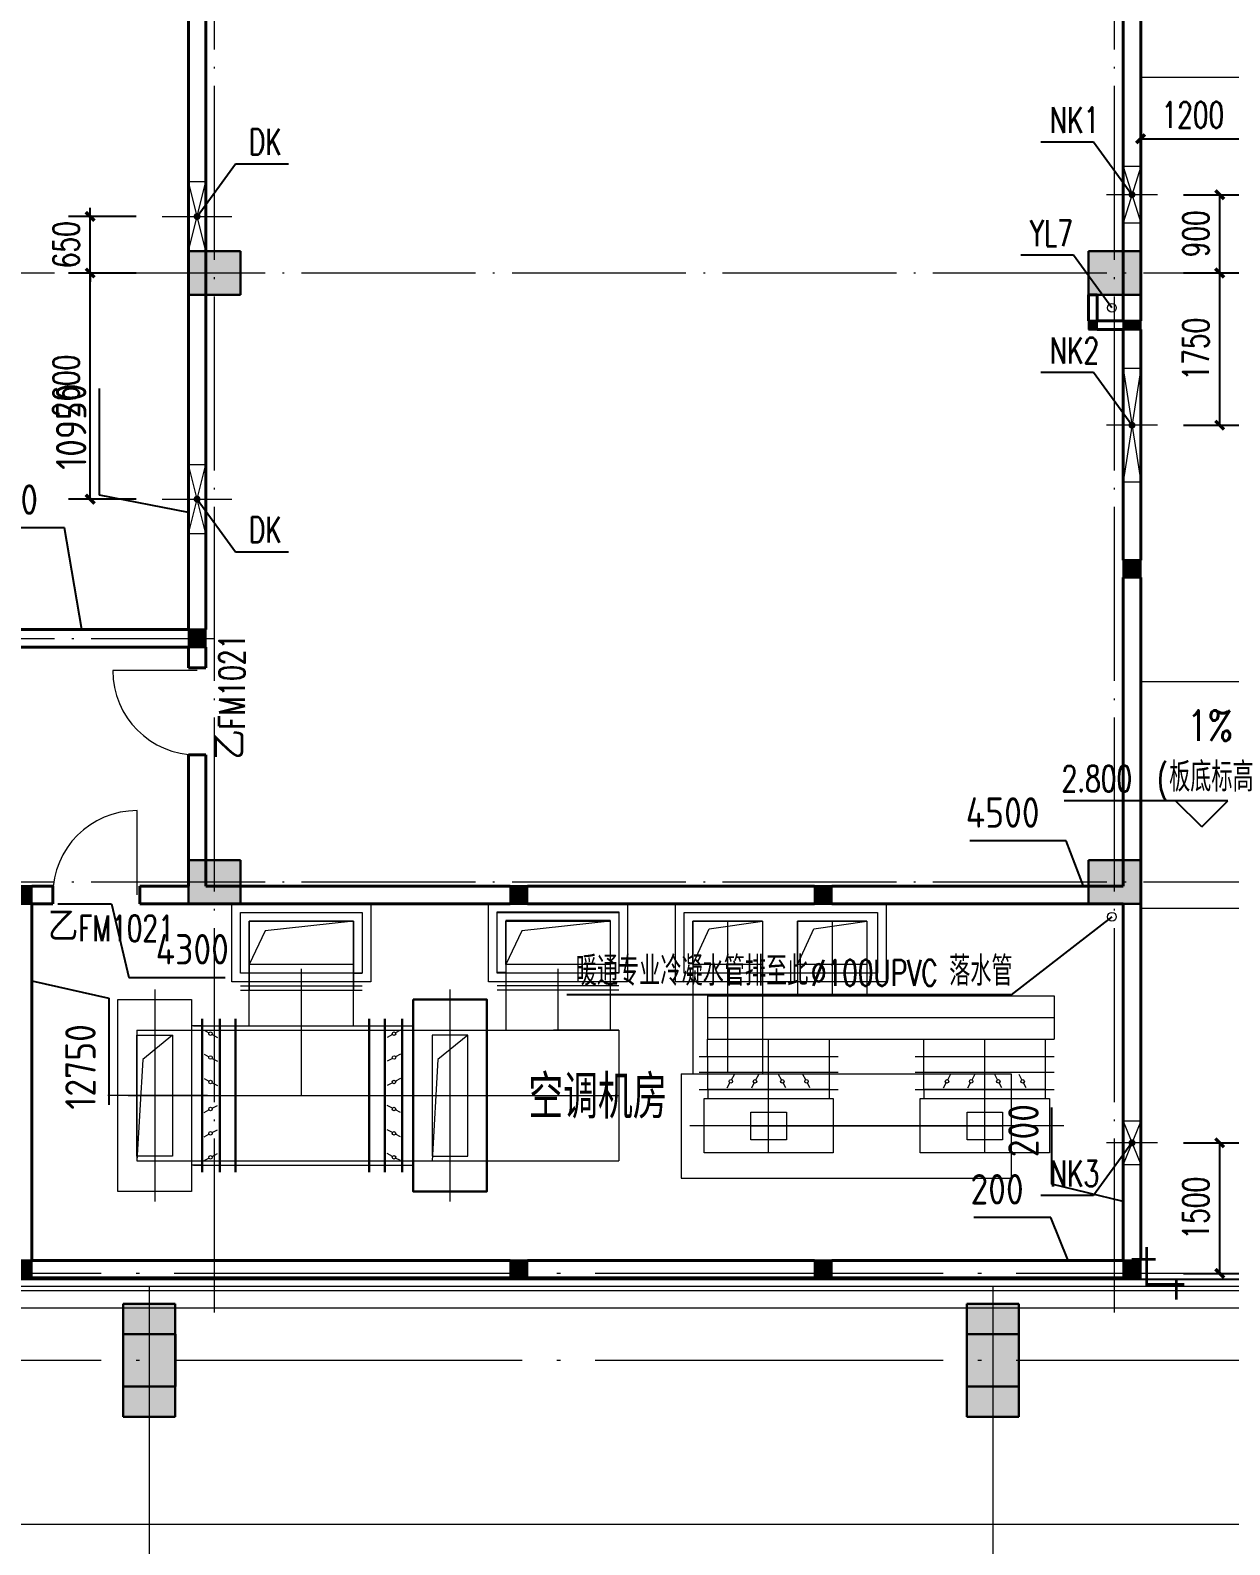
# Model space of a CAD drawing. Extents: x 238398 to 585159, y -66832 to 191741.
# Drawn here: x 456440 to 470232, y 39977 to 57386 of the extents above; entities that cross this region are included whole.
import ezdxf

# ---------------------------------------------------------------- set-up
doc = ezdxf.new("R2010")
doc.units = 0
doc.header["$LTSCALE"] = 1000
doc.header["$MEASUREMENT"] = 0
doc.linetypes.add('DOTE', pattern=[2.42, 2, -0.2, 0.02, -0.2])
for name, color, linetype in [('AXIS', 3, 'Continuous'), ('DIM_ELEV', 3, 'Continuous'), ('DIM_LEAD', 3, 'Continuous'), ('DIM_SYMB', 3, 'Continuous'), ('GZZ', 9, 'Continuous'), ('PUB_DIM', 76, 'Continuous'), ('WINDOW_TEXT', 7, 'Continuous')]:
    doc.layers.add(name, color=color, linetype=linetype)
for name, color, linetype, lineweight in [('COLUMN', 9, 'Continuous', 30), ('DOTE', 18, 'DOTE', 13), ('PUB_HATCH', 252, 'Continuous', 5), ('PUB_TEXT', 7, 'Continuous', 20), ('WALL', 4, 'Continuous', 40), ('WINDOW', 2, 'Continuous', 18), ('建筑看线', 163, 'Continuous', 18), ('暖通', 5, 'Continuous', 18), ('水', 33, 'Continuous', 18), ('电', 5, 'Continuous', 18), ('设备层', 8, 'Continuous', 5)]:
    doc.layers.add(name, color=color, linetype=linetype, lineweight=lineweight)
doc.styles.add('_TCH_DIM', font='SIMPLEX', dxfattribs={"bigfont": 'GBCBIG'})
doc.styles.add('_TCH_DIM_T3', font='SIMPLEX', dxfattribs={"width": 0.705882, "bigfont": 'GBCBIG'})
doc.styles.add('_TCH_WINDOW', font='geditxt.shx', dxfattribs={"bigfont": 'hztxt1.shx'})
doc.styles.add('HZTXT', font='geditxt.shx', dxfattribs={"width": 0.8, "bigfont": 'hztxt1.shx'})
doc.styles.get("Standard").update_dxf_attribs({"font": 'gbenor.shx', "bigfont": 'gbcbig.shx'})
doc.dimstyles.new('_TCH_ARCH&&100', dxfattribs={"dimtxt": 297.5, "dimasz": 100, "dimexe": 250, "dimexo": 300, "dimgap": 126.25, "dimtad": 1, "dimdec": 0, "dimzin": 0, "dimdsep": 46, "dimtxsty": '_TCH_DIM_T3', "dimblk": 'ARCHTICK', "dimcen": 0.09, "dimazin": 2, "dimtfac": 1, "dimtdec": 0, "dimtix": 1, "dimtmove": 2, "dimatfit": 3, "dimfxl": 1, "dimtolj": 1, "dimtzin": 0, "dimarcsym": 0})
doc.dimstyles.get("Standard").update_dxf_attribs({"dimscale": 100, "dimtxt": 3.5, "dimasz": 1, "dimexe": 2.5, "dimexo": 3, "dimgap": 1.5, "dimtad": 1, "dimdec": 0, "dimzin": 0, "dimdsep": 46, "dimtxsty": 'Standard', "dimblk": 'ARCHTICK', "dimcen": 0.09, "dimadec": 0, "dimazin": 0, "dimtfac": 1, "dimtdec": 0, "dimtix": 1, "dimtmove": 2, "dimatfit": 3, "dimfxl": 1, "dimtolj": 1, "dimtzin": 0, "dimarcsym": 0})

# ---------------------------------------------------------------- blocks, each defined once
blk = doc.blocks.new('coo')
at = {"layer": 'PUB_HATCH'}
blk.add_hatch(color=256, dxfattribs=at).paths.add_polyline_path([(305400, 14547), (306000, 14547), (306000, 13947), (305400, 13947)])
at = {"layer": 'COLUMN'}
blk.add_lwpolyline([(305400, 14547), (306000, 14547), (306000, 13947), (305400, 13947)], close=True, dxfattribs=at)
blk = doc.blocks.new('zw2')
at = {"layer": 'PUB_HATCH'}
for points in [[(458858, 54346.1), (458858, 54846.1), (458258, 54846.1), (458258, 54346.1)], [(469208, 54346.1), (469208, 54846.1), (468608, 54846.1), (468608, 54346.1)], [(458858, 47346.1), (458858, 47846.1), (458258, 47846.1), (458258, 47346.1)], [(469208, 47346.1), (469208, 47846.1), (468608, 47846.1), (468608, 47346.1)], [(457508, 42746.1), (457508, 41446.1), (458108, 41446.1), (458108, 42746.1)], [(467208, 42746.1), (467208, 41446.1), (467808, 41446.1), (467808, 42746.1)]]:
    blk.add_hatch(color=256, dxfattribs=at).paths.add_polyline_path(points)
at = {"layer": 'COLUMN'}
for p, q in [((458858, 54846.1), (458258, 54846.1)), ((458258, 54846.1), (458258, 54346.1)), ((458858, 54346.1), (458858, 54846.1)), ((469208, 54846.1), (468608, 54846.1)), ((468608, 54846.1), (468608, 54346.1)), ((469208, 54346.1), (469208, 54846.1)), ((458258, 54346.1), (458858, 54346.1)), ((468608, 54346.1), (469208, 54346.1)), ((458858, 47846.1), (458258, 47846.1)), ((458258, 47846.1), (458258, 47346.1)), ((458858, 47346.1), (458858, 47846.1)), ((469208, 47846.1), (468608, 47846.1)), ((468608, 47846.1), (468608, 47346.1)), ((469208, 47346.1), (469208, 47846.1)), ((458258, 47346.1), (458858, 47346.1)), ((468608, 47346.1), (469208, 47346.1)), ((457508, 42746.1), (457508, 41446.1)), ((458108, 42746.1), (457508, 42746.1)), ((458108, 41446.1), (458108, 42746.1)), ((467208, 42746.1), (467208, 41446.1)), ((467808, 42746.1), (467208, 42746.1)), ((467808, 41446.1), (467808, 42746.1)), ((457508, 41446.1), (458108, 41446.1)), ((467208, 41446.1), (467808, 41446.1))]:
    blk.add_line(p, q, dxfattribs=at)
at = {"layer": 'DOTE'}
blk.add_line((442619.6, 54596.1), (471525.6, 54596.1), dxfattribs=at)
for points in [[(458558, 42646.1), (458558, 93744.2)], [(468908, 42646.1), (468908, 93144.2)]]:
    blk.add_lwpolyline(points, dxfattribs=at)
blk = doc.blocks.new('432ADFGASFDAS')
at = {"layer": '设备层'}
for p, q in [((493841, -21567), (493841, -20867)), ((493841, -20867), (495241, -20867)), ((494541, -20867), (494741, -20867)), ((495241, -20867), (495241, -21567)), ((496791, -21560), (496791, -20860)), ((496791, -20860), (498191, -20860)), ((498191, -20860), (498191, -21560)), ((493941, -22172), (493941, -20967)), ((493941, -20967), (493941, -21767)), ((495141, -20967), (493941, -20967)), ((495141, -20967), (494125, -21081)), ((495141, -22172), (495141, -20967)), ((495141, -20967), (495141, -21767)), ((496891, -20960), (496891, -21760)), ((498091, -20960), (496891, -20960)), ((498091, -20967), (497075, -21081)), ((498091, -20960), (498091, -21760)), ((499042, -20967), (499042, -22722)), ((499842, -20967), (499042, -20967)), ((499042, -21467), (499229, -21058)), ((499229, -21058), (499842, -20967)), ((499442, -20967), (499442, -22705)), ((499842, -20967), (499842, -22722)), ((500245, -20967), (500245, -21825)), ((501045, -20967), (500245, -20967)), ((500245, -21467), (500432, -21058)), ((500432, -21058), (501045, -20967)), ((500645, -20967), (500645, -21825)), ((501045, -20967), (501045, -21825)), ((494125, -21081), (493941, -21467)), ((497075, -21081), (496891, -21467)), ((493941, -21567), (493841, -21567)), ((493941, -22172), (493941, -21517)), ((494541, -22972), (494541, -21517)), ((495141, -22172), (495141, -21517)), ((495141, -21567), (495241, -21567)), ((496891, -21560), (496791, -21560)), ((496891, -21517), (496891, -22222)), ((497491, -21517), (497491, -22222)), ((498091, -21517), (498091, -22222)), ((498091, -21560), (498191, -21560)), ((492855, -21752), (492855, -24192)), ((495241, -21717), (493841, -21717)), ((496249, -21752), (496249, -24192)), ((498191, -21710), (496791, -21710)), ((498191, -21760), (496791, -21760)), ((495241, -21767), (493841, -21767)), ((499211, -21825), (499211, -22325)), ((499214, -21825), (503199, -21825)), ((501442, -21825), (500642, -21825)), ((501157, -21825), (502157, -21825)), ((503199, -21825), (503199, -22325)), ((499214, -22075), (503199, -22075)), ((492649, -22222), (498191, -22222)), ((492649, -22222), (492649, -23722)), ((493060, -22277), (492718, -22560)), ((493402, -22172), (493277, -22172)), ((493302, -22172), (495702, -22172)), ((493422, -22223), (493479, -22253)), ((493515, -22272), (493577, -22304)), ((495589, -22272), (495527, -22304)), ((495682, -22223), (495625, -22253)), ((495702, -22172), (495827, -22172)), ((496455, -22277), (496112, -22560)), ((498191, -22222), (497441, -22222)), ((498191, -22222), (498191, -23722)), ((499211, -22525), (499211, -22325)), ((499214, -22325), (503199, -22325)), ((499914, -23630), (499914, -22325)), ((499914, -23630), (499914, -22454)), ((500614, -22525), (500614, -22325)), ((501699, -22525), (501699, -22325)), ((502399, -23630), (502399, -22325)), ((503099, -22525), (503099, -22325)), ((492718, -22560), (492649, -23722)), ((493422, -22497), (493479, -22527)), ((493515, -22546), (493577, -22578)), ((495589, -22546), (495527, -22578)), ((495682, -22497), (495625, -22527)), ((496112, -22560), (496044, -23722)), ((499114, -22525), (500714, -22525)), ((499214, -22905), (499214, -22525)), ((500614, -22905), (500614, -22525)), ((501599, -22525), (503199, -22525)), ((501699, -22905), (501699, -22525)), ((503099, -22905), (503099, -22525)), ((493422, -22776), (493479, -22807)), ((495682, -22776), (495625, -22807)), ((498910, -22722), (502704, -22722)), ((498910, -22722), (498910, -23922)), ((499114, -22705), (500714, -22705)), ((499488, -22792), (499521, -22730)), ((499768, -22792), (499800, -22730)), ((500061, -22792), (500029, -22730)), ((500341, -22792), (500308, -22730)), ((501599, -22705), (503199, -22705)), ((501973, -22792), (502006, -22730)), ((502253, -22792), (502285, -22730)), ((502546, -22792), (502514, -22730)), ((502704, -22722), (502704, -23922)), ((502826, -22792), (502793, -22730)), ((493461, -22972), (492316, -22972)), ((492549, -22972), (498191, -22972)), ((493302, -22972), (495802, -22972)), ((493515, -22825), (493577, -22858)), ((495589, -22825), (495527, -22858)), ((495643, -22972), (496789, -22972)), ((499114, -22905), (500714, -22905)), ((499164, -22905), (500664, -22905)), ((499439, -22885), (499469, -22827)), ((499719, -22885), (499749, -22827)), ((500110, -22885), (500080, -22827)), ((500389, -22885), (500359, -22827)), ((501599, -22905), (503199, -22905)), ((501649, -22905), (503149, -22905)), ((501924, -22885), (501954, -22827)), ((502204, -22885), (502234, -22827)), ((502595, -22885), (502565, -22827)), ((502874, -22885), (502844, -22827)), ((493422, -23168), (493479, -23138)), ((493515, -23119), (493577, -23086)), ((495589, -23119), (495527, -23086)), ((495682, -23168), (495625, -23138)), ((499008, -23317), (503309, -23317)), ((499710, -23322), (502604, -23322)), ((493422, -23447), (493479, -23417)), ((493515, -23398), (493577, -23366)), ((495589, -23398), (495527, -23366)), ((495682, -23447), (495625, -23417)), ((493515, -23672), (493577, -23640)), ((495589, -23672), (495527, -23640)), ((492649, -23722), (498191, -23722)), ((493402, -23772), (493277, -23772)), ((493302, -23772), (495702, -23772)), ((493422, -23721), (493479, -23691)), ((495682, -23721), (495625, -23691)), ((495702, -23772), (495827, -23772)), ((498910, -23922), (502704, -23922))]:
    blk.add_line(p, q, dxfattribs=at)
at = {"layer": '设备层', "lineweight": 30}
for p, q in [((493402, -23852), (493402, -22092)), ((493602, -22092), (493602, -23852)), ((493782, -22092), (493782, -23852)), ((495322, -22092), (495322, -23852)), ((495502, -22092), (495502, -23852)), ((495702, -23852), (495702, -22092))]:
    blk.add_line(p, q, dxfattribs=at)
at = {"layer": '设备层'}
for points in [[(493741, -20767), (495341, -20767), (495341, -21667), (493741, -21667)], [(493841, -20867), (495241, -20867), (495241, -21567), (493841, -21567)], [(496691, -20767), (498291, -20767), (498291, -21667), (496691, -21667)], [(496791, -20867), (498191, -20867), (498191, -21567), (496791, -21567)], [(498842, -20767), (501264, -20767), (501267, -21667), (498842, -21667)], [(498942, -20867), (501166, -20867), (501166, -21567), (498942, -21567)], [(493941, -20967), (495141, -20967), (495141, -21467), (493941, -21467)], [(496891, -20967), (498091, -20967), (498091, -21467), (496891, -21467)], [(499042, -20967), (499842, -20967), (499842, -21467), (499042, -21467)], [(500245, -20967), (501045, -20967), (501045, -21467), (500245, -21467)], [(493277, -21867), (493277, -24077), (492432, -24077), (492432, -21867)], [(493060, -22277), (493060, -23668), (492649, -23668), (492649, -22277)], [(496044, -22277), (496044, -23668), (496455, -23668), (496455, -22277)], [(499214, -22905), (499214, -23005), (500614, -23005), (500614, -22905)], [(501699, -22905), (501699, -23005), (503099, -23005), (503099, -22905)], [(500119, -23481), (499710, -23481), (499710, -23164), (500119, -23164)], [(502604, -23481), (502195, -23481), (502195, -23164), (502604, -23164)]]:
    blk.add_lwpolyline(points, close=True, dxfattribs=at)
at = {"layer": '设备层', "lineweight": 30}
blk.add_lwpolyline([(495827, -21867), (495827, -24077), (496672, -24077), (496672, -21867)], close=True, dxfattribs=at)
at = {"layer": '设备层'}
for points in [[(500657, -23630), (499172, -23630), (499172, -23005), (500657, -23005), (500657, -23630)], [(503142, -23630), (501657, -23630), (501657, -23005), (503142, -23005), (503142, -23630)]]:
    blk.add_lwpolyline(points, dxfattribs=at)
for centre in [(493497, -22262), (495607, -22262), (493497, -22536), (495607, -22536), (493497, -22816), (495607, -22816), (499479, -22810), (499758, -22810), (500071, -22810), (500350, -22810), (501964, -22810), (502243, -22810), (502556, -22810), (502835, -22810), (493497, -23128), (495607, -23128), (493497, -23408), (495607, -23408), (493497, -23682), (495607, -23682)]:
    blk.add_circle(centre, 20.2, dxfattribs=at)
blk = doc.blocks.new('_ArchTick')
at = {"color": 0, "linetype": 'ByBlock', "const_width": 0.4}
blk.add_lwpolyline([(-0.5, -0.5), (0.5, 0.5)], dxfattribs=at)
blk = doc.blocks.new('*D616')
at = {"layer": 'Defpoints', "color": 0, "transparency": 16777216}
for p in [(468981, 54595), (469697, 54595), (468981, 52845)]:
    blk.add_point(p, dxfattribs=at)
at = {"layer": 'PUB_DIM', "color": 0, "lineweight": -2, "transparency": 16777216}
for p, q in [((469281, 54595), (469947, 54595)), ((469697, 52845), (469697, 54595)), ((469281, 52845), (469947, 52845))]:
    blk.add_line(p, q, dxfattribs=at)
at = {"layer": 'PUB_DIM', "color": 0, "lineweight": -2, "transparency": 16777216, "xscale": 100, "yscale": 100, "zscale": 100}
for p, rotation in [((469697, 54595), 90), ((469697, 52845), 270)]:
    blk.add_blockref('_ArchTick', p, dxfattribs=dict(at, rotation=rotation))
at = {"layer": 'PUB_DIM', "color": 0, "transparency": 16777216, "insert": (469422, 53720), "char_height": 297.5, "attachment_point": 5, "rotation": 90, "style": '_TCH_DIM_T3'}
blk.add_mtext('\\A1;1750', dxfattribs=at)
blk = doc.blocks.new('*D617')
at = {"layer": 'Defpoints', "color": 0, "transparency": 16777216}
for p in [(468981, 55495), (469697, 55495), (468981, 54595)]:
    blk.add_point(p, dxfattribs=at)
at = {"layer": 'PUB_DIM', "color": 0, "lineweight": -2, "transparency": 16777216}
for p, q in [((469281, 55495), (469947, 55495)), ((469697, 54595), (469697, 55495)), ((469281, 54595), (469947, 54595))]:
    blk.add_line(p, q, dxfattribs=at)
at = {"layer": 'PUB_DIM', "color": 0, "lineweight": -2, "transparency": 16777216, "xscale": 100, "yscale": 100, "zscale": 100}
for p, rotation in [((469697, 55495), 90), ((469697, 54595), 270)]:
    blk.add_blockref('_ArchTick', p, dxfattribs=dict(at, rotation=rotation))
at = {"layer": 'PUB_DIM', "color": 0, "transparency": 16777216, "insert": (469422, 55045), "char_height": 297.5, "attachment_point": 5, "rotation": 90, "style": '_TCH_DIM_T3'}
blk.add_mtext('\\A1;900', dxfattribs=at)
blk = doc.blocks.new('*D621')
at = {"layer": 'Defpoints', "color": 0, "transparency": 16777216}
for p in [(468981, 44595), (469697, 44595), (468981, 43095)]:
    blk.add_point(p, dxfattribs=at)
at = {"layer": 'PUB_DIM', "color": 0, "lineweight": -2, "transparency": 16777216}
for p, q in [((469281, 44595), (469947, 44595)), ((469697, 43095), (469697, 44595)), ((469281, 43095), (469947, 43095))]:
    blk.add_line(p, q, dxfattribs=at)
at = {"layer": 'PUB_DIM', "color": 0, "lineweight": -2, "transparency": 16777216, "xscale": 100, "yscale": 100, "zscale": 100}
for p, rotation in [((469697, 44595), 90), ((469697, 43095), 270)]:
    blk.add_blockref('_ArchTick', p, dxfattribs=dict(at, rotation=rotation))
at = {"layer": 'PUB_DIM', "color": 0, "transparency": 16777216, "insert": (469422, 43845), "char_height": 297.5, "attachment_point": 5, "rotation": 90, "style": '_TCH_DIM_T3'}
blk.add_mtext('\\A1;1500', dxfattribs=at)
blk = doc.blocks.new('*D659')
at = {"layer": 'Defpoints', "color": 0, "transparency": 16777216}
for p in [(460571, 61294), (461400, 61294), (461400, 60644)]:
    blk.add_point(p, dxfattribs=at)
at = {"layer": 'PUB_DIM', "color": 0, "lineweight": -2, "transparency": 16777216}
for p, q in [((461100, 61294), (460321, 61294)), ((460571, 61294), (460571, 61394)), ((460571, 60644), (460571, 61294)), ((461100, 60644), (460321, 60644)), ((460571, 60644), (460571, 60544))]:
    blk.add_line(p, q, dxfattribs=at)
at = {"layer": 'PUB_DIM', "color": 0, "lineweight": -2, "transparency": 16777216, "xscale": 100, "yscale": 100, "zscale": 100}
for p, rotation in [((460571, 61294), 270), ((460571, 60644), 90)]:
    blk.add_blockref('_ArchTick', p, dxfattribs=dict(at, rotation=rotation))
at = {"layer": 'PUB_DIM', "color": 0, "transparency": 16777216, "insert": (460296, 60969), "char_height": 297.5, "attachment_point": 5, "rotation": 90, "style": '_TCH_DIM_T3'}
blk.add_mtext('\\A1;650', dxfattribs=at)
blk = doc.blocks.new('*D660')
at = {"layer": 'Defpoints', "color": 0, "transparency": 16777216}
for p in [(460571, 63894), (461400, 63894), (461400, 61294)]:
    blk.add_point(p, dxfattribs=at)
at = {"layer": 'PUB_DIM', "color": 0, "lineweight": -2, "transparency": 16777216}
for p, q in [((461100, 63894), (460321, 63894)), ((460571, 61294), (460571, 63894)), ((461100, 61294), (460321, 61294))]:
    blk.add_line(p, q, dxfattribs=at)
at = {"layer": 'PUB_DIM', "color": 0, "lineweight": -2, "transparency": 16777216, "xscale": 100, "yscale": 100, "zscale": 100}
for p, rotation in [((460571, 63894), 90), ((460571, 61294), 270)]:
    blk.add_blockref('_ArchTick', p, dxfattribs=dict(at, rotation=rotation))
at = {"layer": 'PUB_DIM', "color": 0, "transparency": 16777216, "insert": (460296, 62594), "char_height": 297.5, "attachment_point": 5, "rotation": 90, "style": '_TCH_DIM_T3'}
blk.add_mtext('\\A1;2600', dxfattribs=at)
blk = doc.blocks.new('*D661')
at = {"layer": 'Defpoints', "color": 0, "transparency": 16777216}
for p in [(460571, 54944), (461400, 54944), (461400, 54294)]:
    blk.add_point(p, dxfattribs=at)
at = {"layer": 'PUB_DIM', "color": 0, "lineweight": -2, "transparency": 16777216}
for p, q in [((460571, 54944), (460571, 55044)), ((461100, 54944), (460321, 54944)), ((460571, 54294), (460571, 54944)), ((461100, 54294), (460321, 54294)), ((460571, 54294), (460571, 54194))]:
    blk.add_line(p, q, dxfattribs=at)
at = {"layer": 'PUB_DIM', "color": 0, "lineweight": -2, "transparency": 16777216, "xscale": 100, "yscale": 100, "zscale": 100}
for p, rotation in [((460571, 54944), 270), ((460571, 54294), 90)]:
    blk.add_blockref('_ArchTick', p, dxfattribs=dict(at, rotation=rotation))
at = {"layer": 'PUB_DIM', "color": 0, "transparency": 16777216, "insert": (460296, 54619), "char_height": 297.5, "attachment_point": 5, "rotation": 90, "style": '_TCH_DIM_T3'}
blk.add_mtext('\\A1;650', dxfattribs=at)
blk = doc.blocks.new('*D662')
at = {"layer": 'Defpoints', "color": 0, "transparency": 16777216}
for p in [(460571, 54294), (461400, 54294), (461400, 51694)]:
    blk.add_point(p, dxfattribs=at)
at = {"layer": 'PUB_DIM', "color": 0, "lineweight": -2, "transparency": 16777216}
for p, q in [((461100, 54294), (460321, 54294)), ((460571, 51694), (460571, 54294)), ((461100, 51694), (460321, 51694))]:
    blk.add_line(p, q, dxfattribs=at)
at = {"layer": 'PUB_DIM', "color": 0, "lineweight": -2, "transparency": 16777216, "xscale": 100, "yscale": 100, "zscale": 100}
for p, rotation in [((460571, 54294), 90), ((460571, 51694), 270)]:
    blk.add_blockref('_ArchTick', p, dxfattribs=dict(at, rotation=rotation))
at = {"layer": 'PUB_DIM', "color": 0, "transparency": 16777216, "insert": (460296, 52994), "char_height": 297.5, "attachment_point": 5, "rotation": 90, "style": '_TCH_DIM_T3'}
blk.add_mtext('\\A1;2600', dxfattribs=at)
blk = doc.blocks.new('*D496')
at = {"layer": 'Defpoints', "color": 0, "transparency": 16777216}
for p in [(469208, 57154), (470408, 57154), (470408, 56139)]:
    blk.add_point(p, dxfattribs=at)
at = {"layer": 'PUB_DIM', "color": 0, "lineweight": -2, "transparency": 16777216}
for p, q in [((469208, 56854), (469208, 55889)), ((470408, 56854), (470408, 55889)), ((469208, 56139), (470408, 56139))]:
    blk.add_line(p, q, dxfattribs=at)
at = {"layer": 'PUB_DIM', "color": 0, "lineweight": -2, "transparency": 16777216, "xscale": 100, "yscale": 100, "zscale": 100, "rotation": 180}
blk.add_blockref('_ArchTick', (469208, 56139), dxfattribs=at)
at = {"layer": 'PUB_DIM', "color": 0, "lineweight": -2, "transparency": 16777216, "xscale": 100, "yscale": 100, "zscale": 100}
blk.add_blockref('_ArchTick', (470408, 56139), dxfattribs=at)
at = {"layer": 'PUB_DIM', "color": 0, "transparency": 16777216, "insert": (469808, 56414), "char_height": 297.5, "attachment_point": 5, "style": '_TCH_DIM_T3'}
blk.add_mtext('\\A1;1200', dxfattribs=at)
blk = doc.blocks.new('$DorLib2D$00000003')
blk.add_line((0.47, 0), (0.47, 0.97))
at = {"lineweight": 13}
blk.add_arc((0.47, 0), 0.97, 90, 180, dxfattribs=at)
blk = doc.blocks.new('_FZH')
blk.add_lwpolyline([(-0.5, -0.5), (0.5, -0.5), (0.5, 0.5), (-0.5, 0.5)], close=True)
at = {"layer": 'PUB_HATCH'}
blk.add_solid([(-0.5, -0.5), (0.5, -0.5), (-0.5, 0.5), (0.5, 0.5)], dxfattribs=at)
blk = doc.blocks.new('*D677')
at = {"color": 0, "lineweight": -2, "transparency": 16777216}
for p, q in [((445508, 91046), (445508, 89327)), ((445508, 89327), (446872, 89127)), ((446872, 89127), (446872, 87836))]:
    blk.add_line(p, q, dxfattribs=at)
at = {"layer": 'Defpoints', "color": 0, "transparency": 16777216}
for p in [(445508, 91346), (446872, 88927), (469208, 43046)]:
    blk.add_point(p, dxfattribs=at)
at = {"color": 0, "transparency": 16777216, "insert": (446547, 88307), "char_height": 350, "attachment_point": 5, "rotation": 90}
blk.add_mtext('\\A1;23700', dxfattribs=at)
blk = doc.blocks.new('*D678')
at = {"color": 0, "lineweight": -2, "transparency": 16777216}
for p, q in [((445808, 91346), (446794, 91346)), ((446794, 91346), (446994, 89804)), ((446994, 89804), (448307, 89804))]:
    blk.add_line(p, q, dxfattribs=at)
at = {"layer": 'Defpoints', "color": 0, "transparency": 16777216}
for p in [(445508, 91346), (447194, 89804), (469208, 43046)]:
    blk.add_point(p, dxfattribs=at)
at = {"color": 0, "transparency": 16777216, "insert": (447826, 90129), "char_height": 350, "attachment_point": 5}
blk.add_mtext('\\A1;48300', dxfattribs=at)
blk = doc.blocks.new('*D679')
at = {"color": 0, "lineweight": -2, "transparency": 16777216}
for p, q in [((455656, 44036), (455656, 45262)), ((456258, 43836), (455656, 44036)), ((456258, 43546), (456258, 43836))]:
    blk.add_line(p, q, dxfattribs=at)
at = {"layer": 'Defpoints', "color": 0, "transparency": 16777216}
for p in [(455656, 44236), (456258, 43246), (469208, 43046)]:
    blk.add_point(p, dxfattribs=at)
at = {"color": 0, "transparency": 16777216, "insert": (455331, 44824), "char_height": 350, "attachment_point": 5, "rotation": 90}
blk.add_mtext('\\A1;12950', dxfattribs=at)
blk = doc.blocks.new('*D680')
at = {"color": 0, "lineweight": -2, "transparency": 16777216}
for p, q in [((445708, 47046), (445708, 46536)), ((445708, 46536), (446453, 46336)), ((446453, 46336), (446453, 45045))]:
    blk.add_line(p, q, dxfattribs=at)
at = {"layer": 'Defpoints', "color": 0, "transparency": 16777216}
for p in [(445708, 47346), (446453, 46136), (469208, 43046)]:
    blk.add_point(p, dxfattribs=at)
at = {"color": 0, "transparency": 16777216, "insert": (446128, 45515), "char_height": 350, "attachment_point": 5, "rotation": 90}
blk.add_mtext('\\A1;23500', dxfattribs=at)
blk = doc.blocks.new('*D681')
at = {"color": 0, "lineweight": -2, "transparency": 16777216}
for p, q in [((446008, 47346), (446179, 47346)), ((446179, 47346), (446379, 46628)), ((446379, 46628), (447487, 46628))]:
    blk.add_line(p, q, dxfattribs=at)
at = {"layer": 'Defpoints', "color": 0, "transparency": 16777216}
for p in [(445708, 47346), (446579, 46628), (469208, 43046)]:
    blk.add_point(p, dxfattribs=at)
at = {"color": 0, "transparency": 16777216, "insert": (447108, 46953), "char_height": 350, "attachment_point": 5}
blk.add_mtext('\\A1;4300', dxfattribs=at)
blk = doc.blocks.new('*D682')
at = {"color": 0, "lineweight": -2, "transparency": 16777216}
for p, q in [((468174, 43738), (467291, 43738)), ((468374, 43246), (468174, 43738)), ((468708, 43246), (468374, 43246))]:
    blk.add_line(p, q, dxfattribs=at)
at = {"layer": 'Defpoints', "color": 0, "transparency": 16777216}
for p in [(467974, 43738), (469008, 43246), (469208, 43046)]:
    blk.add_point(p, dxfattribs=at)
at = {"color": 0, "transparency": 16777216, "insert": (467557, 44063), "char_height": 350, "attachment_point": 5}
blk.add_mtext('\\A1;200', dxfattribs=at)
blk = doc.blocks.new('*D683')
at = {"color": 0, "lineweight": -2, "transparency": 16777216}
for p, q in [((468185, 44121), (468185, 45003)), ((469008, 43921), (468185, 44121)), ((469008, 43546), (469008, 43921))]:
    blk.add_line(p, q, dxfattribs=at)
at = {"layer": 'Defpoints', "color": 0, "transparency": 16777216}
for p in [(468185, 44321), (469008, 43246), (469208, 43046)]:
    blk.add_point(p, dxfattribs=at)
at = {"color": 0, "transparency": 16777216, "insert": (467860, 44737), "char_height": 350, "attachment_point": 5, "rotation": 90}
blk.add_mtext('\\A1;200', dxfattribs=at)
blk = doc.blocks.new('*D684')
at = {"color": 0, "lineweight": -2, "transparency": 16777216}
for p, q in [((456458, 47046), (456458, 46458)), ((456458, 46458), (457342, 46258)), ((457342, 46258), (457342, 45032))]:
    blk.add_line(p, q, dxfattribs=at)
at = {"layer": 'Defpoints', "color": 0, "transparency": 16777216}
for p in [(456458, 47346), (457342, 46058), (469208, 43046)]:
    blk.add_point(p, dxfattribs=at)
at = {"color": 0, "transparency": 16777216, "insert": (457017, 45470), "char_height": 350, "attachment_point": 5, "rotation": 90}
blk.add_mtext('\\A1;12750', dxfattribs=at)
blk = doc.blocks.new('*D685')
at = {"color": 0, "lineweight": -2, "transparency": 16777216}
for p, q in [((456758, 47346), (457373, 47346)), ((457373, 47346), (457573, 46497)), ((457573, 46497), (458682, 46497))]:
    blk.add_line(p, q, dxfattribs=at)
at = {"layer": 'Defpoints', "color": 0, "transparency": 16777216}
for p in [(456458, 47346), (457773, 46497), (469208, 43046)]:
    blk.add_point(p, dxfattribs=at)
at = {"color": 0, "transparency": 16777216, "insert": (458303, 46822), "char_height": 350, "attachment_point": 5}
blk.add_mtext('\\A1;4300', dxfattribs=at)
blk = doc.blocks.new('*D686')
at = {"color": 0, "lineweight": -2, "transparency": 16777216}
for p, q in [((468351, 48069), (467242, 48069)), ((468551, 47546), (468351, 48069)), ((468708, 47546), (468551, 47546))]:
    blk.add_line(p, q, dxfattribs=at)
at = {"layer": 'Defpoints', "color": 0, "transparency": 16777216}
for p in [(468151, 48069), (469008, 47546), (469208, 43046)]:
    blk.add_point(p, dxfattribs=at)
at = {"color": 0, "transparency": 16777216, "insert": (467621, 48394), "char_height": 350, "attachment_point": 5}
blk.add_mtext('\\A1;4500', dxfattribs=at)
blk = doc.blocks.new('*D687')
at = {"color": 0, "lineweight": -2, "transparency": 16777216}
for p, q in [((458458, 66346), (458458, 64321)), ((458458, 64321), (460347, 64121)), ((460347, 64121), (460347, 62895))]:
    blk.add_line(p, q, dxfattribs=at)
at = {"layer": 'Defpoints', "color": 0, "transparency": 16777216}
for p in [(458458, 66646), (460347, 63921), (469208, 43046)]:
    blk.add_point(p, dxfattribs=at)
at = {"color": 0, "transparency": 16777216, "insert": (460022, 63333), "char_height": 350, "attachment_point": 5, "rotation": 90}
blk.add_mtext('\\A1;10750', dxfattribs=at)
blk = doc.blocks.new('*D688')
at = {"color": 0, "lineweight": -2, "transparency": 16777216}
for p, q in [((458758, 66646), (459825, 66646)), ((459825, 66646), (460025, 65158)), ((460025, 65158), (461316, 65158))]:
    blk.add_line(p, q, dxfattribs=at)
at = {"layer": 'Defpoints', "color": 0, "transparency": 16777216}
for p in [(458458, 66646), (460225, 65158), (469208, 43046)]:
    blk.add_point(p, dxfattribs=at)
at = {"color": 0, "transparency": 16777216, "insert": (460845, 65483), "char_height": 350, "attachment_point": 5}
blk.add_mtext('\\A1;23600', dxfattribs=at)
blk = doc.blocks.new('*D689')
at = {"color": 0, "lineweight": -2, "transparency": 16777216}
for p, q in [((456832, 51666), (455723, 51666)), ((457032, 50496), (456832, 51666)), ((457958, 50496), (457032, 50496))]:
    blk.add_line(p, q, dxfattribs=at)
at = {"layer": 'Defpoints', "color": 0, "transparency": 16777216}
for p in [(456632, 51666), (458258, 50496), (469208, 43046)]:
    blk.add_point(p, dxfattribs=at)
at = {"color": 0, "transparency": 16777216, "insert": (456103, 51991), "char_height": 350, "attachment_point": 5}
blk.add_mtext('\\A1;7450', dxfattribs=at)
blk = doc.blocks.new('*D690')
at = {"color": 0, "lineweight": -2, "transparency": 16777216}
for p, q in [((457235, 52042), (457235, 53268)), ((458258, 51842), (457235, 52042)), ((458258, 50796), (458258, 51842))]:
    blk.add_line(p, q, dxfattribs=at)
at = {"layer": 'Defpoints', "color": 0, "transparency": 16777216}
for p in [(457235, 52242), (458258, 50496), (469208, 43046)]:
    blk.add_point(p, dxfattribs=at)
at = {"color": 0, "transparency": 16777216, "insert": (456910, 52830), "char_height": 350, "attachment_point": 5, "rotation": 90}
blk.add_mtext('\\A1;10950', dxfattribs=at)
blk = doc.blocks.new('*D691')
at = {"color": 0, "lineweight": -2, "transparency": 16777216}
for p, q in [((445708, 64996), (445708, 63826)), ((445708, 63826), (447041, 63626)), ((447041, 63626), (447041, 62335))]:
    blk.add_line(p, q, dxfattribs=at)
at = {"layer": 'Defpoints', "color": 0, "transparency": 16777216}
for p in [(445708, 65296), (447041, 63426), (469208, 43046)]:
    blk.add_point(p, dxfattribs=at)
at = {"color": 0, "transparency": 16777216, "insert": (446716, 62806), "char_height": 350, "attachment_point": 5, "rotation": 90}
blk.add_mtext('\\A1;23500', dxfattribs=at)
blk = doc.blocks.new('*D692')
at = {"color": 0, "lineweight": -2, "transparency": 16777216}
for p, q in [((446008, 65296), (447178, 65296)), ((447178, 65296), (447378, 64238)), ((447378, 64238), (448669, 64238))]:
    blk.add_line(p, q, dxfattribs=at)
at = {"layer": 'Defpoints', "color": 0, "transparency": 16777216}
for p in [(445708, 65296), (447578, 64238), (469208, 43046)]:
    blk.add_point(p, dxfattribs=at)
at = {"color": 0, "transparency": 16777216, "insert": (448198, 64563), "char_height": 350, "attachment_point": 5}
blk.add_mtext('\\A1;22250', dxfattribs=at)
blk = doc.blocks.new('*D693')
at = {"color": 0, "lineweight": -2, "transparency": 16777216}
for p, q in [((468488, 69289), (467197, 69289)), ((468688, 68846), (468488, 69289)), ((468708, 68846), (468688, 68846))]:
    blk.add_line(p, q, dxfattribs=at)
at = {"layer": 'Defpoints', "color": 0, "transparency": 16777216}
for p in [(468288, 69289), (469008, 68846), (469208, 43046)]:
    blk.add_point(p, dxfattribs=at)
at = {"color": 0, "transparency": 16777216, "insert": (467668, 69614), "char_height": 350, "attachment_point": 5}
blk.add_mtext('\\A1;25800', dxfattribs=at)
blk = doc.blocks.new('*D694')
at = {"color": 0, "lineweight": -2, "transparency": 16777216}
for p, q in [((452958, 73191), (452958, 73000)), ((452958, 73000), (453320, 72800)), ((453320, 72800), (453320, 71575))]:
    blk.add_line(p, q, dxfattribs=at)
at = {"layer": 'Defpoints', "color": 0, "transparency": 16777216}
for p in [(452958, 73491), (453320, 72600), (469208, 43046)]:
    blk.add_point(p, dxfattribs=at)
at = {"color": 0, "transparency": 16777216, "insert": (452995, 72012), "char_height": 350, "attachment_point": 5, "rotation": 90}
blk.add_mtext('\\A1;16250', dxfattribs=at)
blk = doc.blocks.new('*D695')
at = {"color": 0, "lineweight": -2, "transparency": 16777216}
for p, q in [((453258, 73491), (453158, 73491)), ((453158, 73491), (453320, 73036)), ((453320, 73036), (454674, 73036))]:
    blk.add_line(p, q, dxfattribs=at)
at = {"layer": 'Defpoints', "color": 0, "transparency": 16777216}
for p in [(452958, 73491), (453520, 73036), (469208, 43046)]:
    blk.add_point(p, dxfattribs=at)
at = {"color": 0, "transparency": 16777216, "insert": (454172, 73361), "char_height": 350, "attachment_point": 5}
blk.add_mtext('\\A1;30445', dxfattribs=at)
blk = doc.blocks.new('321SADFASDFADS')
at = {"layer": 'DOTE'}
for points in [[(468980.6, 55495.1), (468396.1, 55495.1)], [(468980.6, 52845.1), (468396.1, 52845.1)], [(468980.6, 44595.1), (468396.1, 44595.1)]]:
    blk.add_lwpolyline(points, dxfattribs=at)
at = {"layer": '暖通'}
for points in [[(468588.3, 55820.1), (468588.3, 55170.1), (468788.3, 55170.1), (468788.3, 55820.1)], [(468588.3, 53495.1), (468588.3, 52195.1), (468788.3, 52195.1), (468788.3, 53495.1)], [(468588.3, 44845.1), (468588.3, 44345.1), (468788.3, 44345.1), (468788.3, 44845.1)]]:
    blk.add_lwpolyline(points, close=True, dxfattribs=at)
for points in [[(468588.3, 55820.1), (468788.3, 55170.1)], [(468788.3, 55820.1), (468588.3, 55170.1)], [(468588.3, 53495.1), (468788.3, 52195.1)], [(468788.3, 53495.1), (468588.3, 52195.1)], [(468588.3, 44845.1), (468788.3, 44345.1)], [(468788.3, 44845.1), (468588.3, 44345.1)]]:
    blk.add_lwpolyline(points, dxfattribs=at)
at = {"layer": 'PUB_DIM'}
for p1, p2, picture, middle in [((468980.6, 54595.1), (468980.6, 55495.1), '*D617', (469421.8, 55045.1)), ((468980.6, 52845.1), (468980.6, 54595.1), '*D616', (469421.8, 53720.1)), ((468980.6, 43095.1), (468980.6, 44595.1), '*D621', (469421.8, 43845.1))]:
    dim = blk.add_aligned_dim(p1=p1, p2=p2, distance=-716.2, dimstyle='_TCH_ARCH&&100', dxfattribs=at)
    dim.commit()
    dim.dimension.update_dxf_attribs({"geometry": picture, "text_midpoint": middle})
blk = doc.blocks.new('324ADFDSAFDSA')
at = {"layer": 'DOTE'}
for points in [[(461400.3, 63894.2), (462201.2, 63894.2)], [(461400.3, 60644.2), (462201.2, 60644.2)], [(461400.3, 54944.2), (462201.2, 54944.2)], [(461400.3, 51694.2), (462201.2, 51694.2)]]:
    blk.add_lwpolyline(points, dxfattribs=at)
at = {"layer": '电'}
for points in [[(461700.7, 64294.2), (461700.7, 63494.2), (461900.7, 63494.2), (461900.7, 64294.2)], [(461700.7, 61044.2), (461700.7, 60244.2), (461900.7, 60244.2), (461900.7, 61044.2)], [(461700.7, 54544.2), (461700.7, 55344.2), (461900.7, 55344.2), (461900.7, 54544.2)], [(461700.7, 51294.2), (461700.7, 52094.2), (461900.7, 52094.2), (461900.7, 51294.2)]]:
    blk.add_lwpolyline(points, close=True, dxfattribs=at)
for points in [[(461700.7, 64294.2), (461900.7, 63494.2)], [(461900.7, 64294.2), (461700.7, 63494.2)], [(461700.7, 61044.2), (461900.7, 60244.2)], [(461900.7, 61044.2), (461700.7, 60244.2)], [(461700.7, 54544.2), (461900.7, 55344.2)], [(461900.7, 54544.2), (461700.7, 55344.2)], [(461700.7, 51294.2), (461900.7, 52094.2)], [(461900.7, 51294.2), (461700.7, 52094.2)]]:
    blk.add_lwpolyline(points, dxfattribs=at)
at = {"layer": 'PUB_DIM'}
for p1, p2, picture, middle in [((461400.3, 61294.2), (461400.3, 63894.2), '*D660', (460295.7, 62594.2)), ((461400.3, 60644.2), (461400.3, 61294.2), '*D659', (460295.7, 60969.2)), ((461400.3, 54294.2), (461400.3, 54944.2), '*D661', (460295.7, 54619.2)), ((461400.3, 51694.2), (461400.3, 54294.2), '*D662', (460295.7, 52994.2))]:
    dim = blk.add_aligned_dim(p1=p1, p2=p2, distance=829.5, dimstyle='_TCH_ARCH&&100', dxfattribs=at)
    dim.commit()
    dim.dimension.update_dxf_attribs({"geometry": picture, "text_midpoint": middle})

msp = doc.modelspace()

# ---------------------------------------------------------------- linework, layer by layer
at = {"layer": 'AXIS'}
msp.add_lwpolyline([(431902.5, 43028.4), (471776.3, 43028.4), (471776.3, 35835.2), (431902.5, 35835.2)], close=True, dxfattribs=at)
at = {"layer": 'DIM_ELEV'}
for p, q in [((470210.1, 48529.2), (468329, 48529.2)), ((469910.1, 48229.2), (469610.1, 48529.2)), ((469910.1, 48229.2), (470210.1, 48529.2))]:
    msp.add_line(p, q, dxfattribs=at)
at = {"layer": 'DIM_LEAD'}
for p, q in [((468664.7, 56101.1), (468058.7, 56101.1)), ((469108, 55496.1), (468664.7, 56101.1)), ((458358, 55246.1), (458801.4, 55851.1)), ((458801.4, 55851.1), (459407.4, 55851.1)), ((468434.7, 54801.1), (467828.7, 54801.1)), ((468878, 54196.1), (468434.7, 54801.1)), ((468664.7, 53451.1), (468058.7, 53451.1)), ((469108, 52846.1), (468664.7, 53451.1)), ((458358, 51996.1), (458801.4, 51391.2)), ((458801.4, 51391.2), (459407.4, 51391.2)), ((468878, 47196.1), (467719.5, 46298)), ((467719.5, 46298), (462607.8, 46298)), ((469108, 44596.1), (468664.7, 43991.2)), ((468664.7, 43991.2), (468058.7, 43991.2))]:
    msp.add_line(p, q, dxfattribs=at)
at = {"layer": 'DIM_LEAD', "const_width": 40}
for points in [[(469119.9, 55480, 1), (469096.2, 55512.3, 1)], [(458346.2, 55230, 1), (458369.9, 55262.3, 1)], [(469119.9, 52830, 1), (469096.2, 52862.3, 1)], [(458346.2, 52012.3, 1), (458369.9, 51980, 1)], [(469119.9, 44612.3, 1), (469096.2, 44580, 1)]]:
    msp.add_lwpolyline(points, format="xyb", close=True, dxfattribs=at)
at = {"layer": 'DIM_SYMB'}
msp.add_lwpolyline([(469397.3, 49171.6, 0, 0, 0), (470108, 49171.6, 80, 0, 0), (470408, 49171.6, 0, 0, 0)], format="xyseb", dxfattribs=at)
at = {"layer": 'DOTE', "color": 149}
msp.add_line((442619.6, 50396.1), (458558, 50396.1), dxfattribs=at)
at = {"layer": 'DOTE'}
msp.add_line((442619.6, 47596.1), (471525.6, 47596.1), dxfattribs=at)
at = {"layer": 'DOTE', "ltscale": 2}
for p, q in [((471776.3, 43096.1), (431902.5, 43096.1)), ((457808, 42946.1), (457808, 38406)), ((467508, 42946.1), (467508, 38406)), ((471776.3, 42096.1), (431902.5, 42096.1))]:
    msp.add_line(p, q, dxfattribs=at)
at = {"layer": 'GZZ', "const_width": 30}
for points in [[(469278.4, 43399), (469278.4, 42970.2), (469711.3, 42970.2)], [(469381, 43258.6), (469103.7, 43258.6)], [(469617, 43022.4), (469617, 42792.5)]]:
    msp.add_lwpolyline(points, dxfattribs=at)
at = {"layer": 'PUB_HATCH'}
for points in [[(471776.3, 42946.1), (431902.5, 42946.1)], [(471776.3, 42896.1), (431902.5, 42896.1)], [(471776.3, 42696.1), (431902.5, 42696.1)], [(431902.5, 40213.4), (451726.9, 40213.4), (451803.3, 40423.4), (451877.4, 40003.4), (451951.9, 40213.4), (471776.3, 40213.4)]]:
    msp.add_lwpolyline(points, dxfattribs=at)
at = {"layer": 'WALL'}
for p, q in [((458258, 50496.1), (458258, 65296.1)), ((458458, 50496.1), (458458, 65296.1)), ((469008, 54046.1), (469008, 57996.1)), ((469208, 54046.1), (469208, 57996.1)), ((468608, 54346.1), (468608, 54046.1)), ((468708, 54346.1), (468608, 54346.1)), ((468708, 54346.1), (468708, 54046.1)), ((468708, 54046.1), (469008, 54046.1)), ((468708, 53946.1), (469008, 53946.1)), ((469008, 51296.4), (469008, 53946.1)), ((469208, 51296.4), (469208, 53946.1)), ((469008, 47546.1), (469008, 51096.4)), ((469208, 47446.1), (469208, 51096.4)), ((458258, 50496.1), (454358, 50496.1)), ((454358, 50296.1), (458258, 50296.1)), ((458258, 50296.1), (458258, 50056.1)), ((458458, 50056.1), (458458, 50296.1)), ((458258, 50056.1), (458458, 50056.1)), ((458458, 49056.1), (458258, 49056.1)), ((458258, 49056.1), (458258, 47546.1)), ((458458, 47546.1), (458458, 49056.1)), ((456698, 47546.1), (456458, 47546.1)), ((456698, 47346.1), (456698, 47546.1)), ((458258, 47546.1), (457698, 47546.1)), ((457698, 47546.1), (457698, 47346.1)), ((458458, 47546.1), (461958, 47546.1)), ((462158, 47546.1), (465458, 47546.1)), ((465658, 47546.1), (469008, 47546.1)), ((469208, 43246.1), (469208, 47446.1)), ((456458, 43246.1), (456458, 47346.1)), ((456458, 47346.1), (456698, 47346.1)), ((457698, 47346.1), (458358, 47346.1)), ((458358, 47346.1), (461958, 47346.1)), ((462158, 47346.1), (465458, 47346.1)), ((465658, 47346.1), (469008, 47346.1)), ((469008, 43246.1), (469008, 47346.1)), ((461958, 43246.1), (456458, 43246.1)), ((465458, 43246.1), (462158, 43246.1)), ((469008, 43246.1), (465658, 43246.1)), ((461958, 43046.1), (456458, 43046.1)), ((465458, 43046.1), (462158, 43046.1)), ((469008, 43046.1), (465658, 43046.1))]:
    msp.add_line(p, q, dxfattribs=at)
at = {"layer": '建筑看线'}
for p, q in [((469208, 56846.1), (470408, 56846.1)), ((470408, 49896.1), (469208, 49896.1)), ((469208, 47296.1), (470408, 47296.1))]:
    msp.add_line(p, q, dxfattribs=at)
at = {"layer": '水'}
for centre in [(468878, 54196.1), (468878, 47196.1)]:
    msp.add_circle(centre, 50, dxfattribs=at)

# ---------------------------------------------------------------- block references
for name, p in [('zw2', (0, 0)), ('321SADFASDFADS', (419.7, 1.1)), ('324ADFDSAFDSA', (-3442.7, 301.9)), ('432ADFGASFDAS', (-34983.9, 68113.2))]:
    msp.add_blockref(name, p)
at = {"layer": 'GZZ'}
for p, xscale, yscale, zscale in [((468658, 53996.1), 100, 100, 100), ((469108, 53996.1), 200, 100, 100), ((469108, 51196.4), 200, 200, 200), ((458358, 50396.1), 200, 200, 200), ((456358, 47446.1), 200, 200, 200), ((462058, 47446.1), 200, 200, 200), ((465558, 47446.1), 200, 200, 200), ((456358, 43146.1), 200, 200, 200), ((462058, 43146.1), 200, 200, 200), ((465558, 43146.1), 200, 200, 200), ((469108, 43146.1), 200, 200, 200)]:
    msp.add_blockref('_FZH', p, dxfattribs=dict(at, xscale=xscale, yscale=yscale, zscale=zscale))
at = {"layer": 'PUB_HATCH'}
for p in [(152108.5, 27849.1), (161808.5, 27849.1)]:
    msp.add_blockref('coo', p, dxfattribs=at)
at = {"layer": 'WINDOW', "xscale": 1000, "yscale": 1000, "zscale": 1000}
for p, rotation in [((458358, 49556.1), 90), ((457198, 47446.1), 359.9999999999998)]:
    msp.add_blockref('$DorLib2D$00000003', p, dxfattribs=dict(at, rotation=rotation))

# ---------------------------------------------------------------- texts
at = {"layer": 'PUB_TEXT'}
for s, height, style, width, p in [('NK1', 297.5, '_TCH_DIM', 0.705882, (468163.7, 56206.1)), ('DK', 297.5, '_TCH_DIM', 0.705882, (458952.4, 55956.1)), ('YL7', 297.5, '_TCH_DIM', 0.705882, (467933.7, 54906.1)), ('NK2', 297.5, '_TCH_DIM', 0.705882, (468163.7, 53556.1)), ('DK', 297.5, '_TCH_DIM', 0.705882, (458952.4, 51496.2)), ('1%', 350, 'HZTXT', 0.8, (469739.4, 49218.2)), ('2.800', 297.5, '_TCH_DIM', 0.705882, (468299, 48634.2)), ('(', 297.5, '_TCH_DIM', 0.705882, (469395, 48634.2)), ('%%C100UPVC', 297.5, '_TCH_DIM', 0.705882, (465416, 46403)), ('空调机房', 500, 'HZTXT', 0.8, (462166.9, 44875.1)), ('NK3', 297.5, '_TCH_DIM', 0.705882, (468163.7, 44096.2))]:
    msp.add_text(s, height=height, dxfattribs=dict(at, style=style, width=width)).set_placement(p)
at = {"layer": 'PUB_TEXT', "style": '_TCH_DIM'}
for s, height, p in [('板底标高', 337.59, (469535, 48634.2)), ('暖通专业冷凝水管排至此', 337.589, (462712.8, 46403)), ('落水管', 337.59, (467006, 46403))]:
    msp.add_text(s, height=height, dxfattribs=at).set_placement(p)
at = {"layer": 'WINDOW_TEXT', "style": '_TCH_WINDOW', "width": 0.705882}
msp.add_text('FM1021', height=297.5, rotation=90, dxfattribs=at).set_placement((458908, 49349.6))
at = {"layer": 'WINDOW_TEXT', "style": '_TCH_WINDOW'}
msp.add_text('乙', height=350, rotation=90, dxfattribs=at).set_placement((458908, 48999.6))
msp.add_text('乙', height=350, dxfattribs=at).set_placement((456641.5, 46913.9))
at = {"layer": 'WINDOW_TEXT', "style": '_TCH_WINDOW', "width": 0.705882}
msp.add_text('FM1021', height=297.5, dxfattribs=at).set_placement((456991.5, 46913.9))

# ---------------------------------------------------------------- dimensions: what is measured, and where the dimension line sits
for feature_location, offset, dtype, picture, middle in [((445508, 91346.1), (1364.3, -2418.9), 1, '*D677', (446547.4, 88306.8)), ((445508, 91346.1), (1686.3, -1542.5), 0, '*D678', (447825.7, 90128.6)), ((452958, 73491.1), (362.1, -891.2), 1, '*D694', (452995.2, 72012.4)), ((452958, 73491.1), (562.4, -455.5), 0, '*D695', (454172.3, 73360.6)), ((469008, 68846.1), (-719.9, 443.1), 0, '*D693', (467667.7, 69614.3)), ((458458, 66646.1), (1889.2, -2725.5), 1, '*D687', (460022.2, 63333)), ((458458, 66646.1), (1766.9, -1488), 0, '*D688', (460845.4, 65483.2)), ((445708, 65296.1), (1333.2, -1870.1), 1, '*D691', (446716.2, 62805.6)), ((445708, 65296.1), (1869.7, -1057.9), 0, '*D692', (448198.2, 64563.2)), ((458258, 50496.1), (-1022.9, 1745.6), 1, '*D690', (456910.2, 52829.9)), ((458258, 50496.1), (-1626, 1169.5), 0, '*D689', (456102.7, 51990.6)), ((469008, 47546.1), (-857.3, 522.8), 0, '*D686', (467621.4, 48393.9)), ((445708, 47346.1), (745.4, -1210.3), 1, '*D680', (446128.5, 45515.4)), ((445708, 47346.1), (870.5, -718.1), 0, '*D681', (447107.8, 46953.1)), ((456458, 47346.1), (884.1, -1288.6), 1, '*D684', (457017.2, 45469.9)), ((456458, 47346.1), (1315.2, -848.7), 0, '*D685', (458302.6, 46822.5)), ((456258, 43246.1), (-601.7, 989.5), 1, '*D679', (455331.3, 44823.8)), ((469008, 43246.1), (-823.3, 1074.6), 1, '*D683', (467859.8, 44737.1)), ((469008, 43246.1), (-1034.2, 491.9), 0, '*D682', (467557.5, 44063.1))]:
    dim = msp.add_ordinate_dim(feature_location=feature_location, offset=offset, dtype=dtype, origin=(469208, 43046.1), dimstyle='Standard')
    dim.commit()
    dim.dimension.update_dxf_attribs({"geometry": picture, "text_midpoint": middle})
at = {"layer": 'PUB_DIM'}
dim = msp.add_aligned_dim(p1=(469208, 57153.9), p2=(470408, 57153.9), distance=-1015, dimstyle='_TCH_ARCH&&100', dxfattribs=at)
dim.commit()
dim.dimension.update_dxf_attribs({"geometry": '*D496', "text_midpoint": (469808, 56413.9)})

doc.saveas('drawing.dxf')
